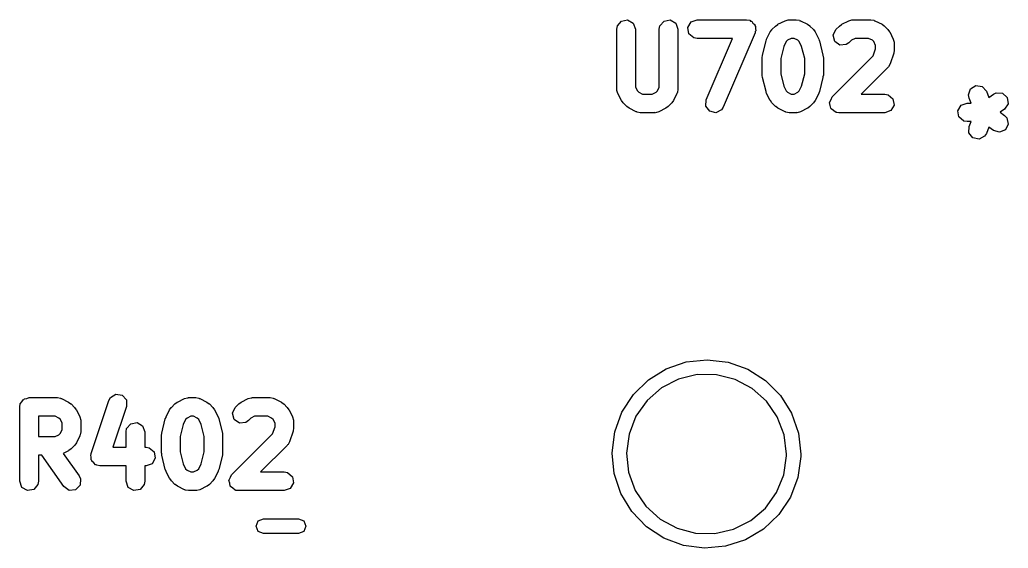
# Model space of a CAD drawing. Extents: x 59.1 to 150.6, y -119.5 to -80.2.
# Drawn here: x 106.61 to 114.57, y -100.76 to -96.5 of the extents above; entities that cross this region are included whole.
import ezdxf

# ---------------------------------------------------------------- set-up
doc = ezdxf.new("R2010")
doc.units = 0
doc.layers.add('BLACK', color=7, linetype='CONTINUOUS')

msp = doc.modelspace()

# ---------------------------------------------------------------- linework, layer by layer
at = {"layer": 'BLACK', "linetype": 'CONTINUOUS'}
for p, q in [((111.418, -96.5724), (111.423, -96.5468)), ((111.423, -96.5468), (111.456, -96.5075)), ((111.456, -96.5075), (111.506, -96.4986)), ((111.506, -96.4986), (111.551, -96.5242)), ((111.551, -96.5242), (111.568, -96.5724)), ((111.761, -96.5724), (111.766, -96.5468)), ((111.766, -96.5468), (111.799, -96.5075)), ((111.799, -96.5075), (111.849, -96.4986)), ((111.849, -96.4986), (111.894, -96.5242)), ((111.894, -96.5242), (111.911, -96.5724)), ((111.991, -96.5594), (112.017, -96.515)), ((112.017, -96.515), (112.065, -96.4974)), ((112.065, -96.4974), (112.465, -96.4974)), ((112.465, -96.4974), (112.491, -96.502)), ((112.491, -96.502), (112.497, -96.5076)), ((112.497, -96.5076), (112.506, -96.5097)), ((112.506, -96.5097), (112.516, -96.5237)), ((112.516, -96.5237), (112.53, -96.5349)), ((112.53, -96.5349), (112.531, -96.5437)), ((112.531, -96.5437), (112.537, -96.5507)), ((112.698, -96.548), (112.716, -96.5351)), ((112.716, -96.5351), (112.717, -96.5339)), ((112.717, -96.5339), (112.774, -96.5053)), ((112.774, -96.5053), (112.799, -96.4979)), ((112.799, -96.4979), (112.803, -96.499)), ((112.803, -96.499), (112.808, -96.4974)), ((112.808, -96.4974), (112.865, -96.4974)), ((112.865, -96.4974), (112.891, -96.502)), ((112.891, -96.502), (112.894, -96.5048)), ((112.894, -96.5048), (112.898, -96.5053)), ((112.898, -96.5053), (112.956, -96.5339)), ((112.956, -96.5339), (112.974, -96.5473)), ((112.974, -96.5473), (112.975, -96.548)), ((113.212, -96.548), (113.23, -96.5351)), ((113.23, -96.5351), (113.231, -96.5339)), ((113.231, -96.5339), (113.288, -96.5053)), ((113.288, -96.5053), (113.313, -96.4979)), ((113.313, -96.4979), (113.318, -96.499)), ((113.318, -96.499), (113.322, -96.4974)), ((113.322, -96.4974), (113.465, -96.4974)), ((113.465, -96.4974), (113.491, -96.502)), ((113.491, -96.502), (113.494, -96.5048)), ((113.494, -96.5048), (113.498, -96.5053)), ((113.498, -96.5053), (113.556, -96.5339)), ((113.556, -96.5339), (113.574, -96.5473)), ((113.574, -96.5473), (113.575, -96.548)), ((111.418, -97.0581), (111.418, -96.5724)), ((111.568, -96.5724), (111.568, -97.0404)), ((111.761, -97.0404), (111.761, -96.5724)), ((111.911, -96.5724), (111.911, -97.0581)), ((112, -96.6099), (111.991, -96.5594)), ((112.039, -96.6429), (112, -96.6099)), ((112.534, -96.602), (112.277, -97.202)), ((112.539, -96.5855), (112.534, -96.5931)), ((112.534, -96.5931), (112.534, -96.602)), ((112.537, -96.5507), (112.536, -96.5682)), ((112.536, -96.5682), (112.539, -96.5855)), ((112.626, -96.6532), (112.655, -96.596)), ((112.655, -96.596), (112.668, -96.578)), ((112.668, -96.578), (112.669, -96.5765)), ((112.669, -96.5765), (112.698, -96.548)), ((112.975, -96.548), (113.004, -96.5765)), ((113.004, -96.5765), (113.016, -96.5949)), ((113.016, -96.5949), (113.018, -96.596)), ((113.018, -96.596), (113.046, -96.6532)), ((113.162, -96.623), (113.183, -96.5765)), ((113.175, -96.6726), (113.162, -96.623)), ((113.183, -96.5765), (113.212, -96.548)), ((113.575, -96.548), (113.604, -96.5765)), ((113.604, -96.5765), (113.616, -96.5949)), ((113.616, -96.5949), (113.618, -96.596)), ((113.618, -96.596), (113.646, -96.6532)), ((112.065, -96.6474), (112.039, -96.6429)), ((112.351, -96.6474), (112.065, -96.6474)), ((112.139, -97.1429), (112.351, -96.6474)), ((112.592, -96.7828), (112.621, -96.6685)), ((112.621, -96.6685), (112.626, -96.6567)), ((112.626, -96.6567), (112.626, -96.6532)), ((112.784, -96.674), (112.764, -96.7129)), ((112.795, -96.6626), (112.784, -96.674)), ((112.825, -96.6474), (112.795, -96.6626)), ((112.847, -96.6474), (112.825, -96.6474)), ((112.878, -96.6626), (112.847, -96.6474)), ((112.889, -96.674), (112.878, -96.6626)), ((112.908, -96.7129), (112.889, -96.674)), ((113.046, -96.6532), (113.05, -96.6656)), ((113.05, -96.6656), (113.052, -96.6685)), ((113.052, -96.6685), (113.08, -96.7828)), ((113.217, -96.702), (113.175, -96.6726)), ((113.268, -96.6975), (113.217, -96.702)), ((113.289, -96.6826), (113.268, -96.6975)), ((113.309, -96.6626), (113.289, -96.6826)), ((113.34, -96.6474), (113.309, -96.6626)), ((113.447, -96.6474), (113.34, -96.6474)), ((113.478, -96.6626), (113.447, -96.6474)), ((113.489, -96.674), (113.478, -96.6626)), ((113.504, -96.7044), (113.489, -96.674)), ((113.504, -96.7317), (113.504, -96.7044)), ((113.646, -96.6532), (113.654, -96.6781)), ((113.654, -96.6781), (113.653, -96.6825)), ((113.653, -96.6825), (113.654, -96.6867)), ((113.654, -96.6867), (113.654, -96.7439)), ((112.59, -96.801), (112.592, -96.7863)), ((112.592, -96.7863), (112.592, -96.7828)), ((112.764, -96.7129), (112.74, -96.8102)), ((112.933, -96.8102), (112.908, -96.7129)), ((113.08, -96.7828), (113.082, -96.7977)), ((113.485, -96.7891), (113.504, -96.7317)), ((113.65, -96.7676), (113.622, -96.8533)), ((113.654, -96.7439), (113.65, -96.7659)), ((113.65, -96.7659), (113.65, -96.7676)), ((112.59, -96.9439), (112.59, -96.801)), ((112.74, -96.8102), (112.74, -96.9346)), ((112.933, -96.9346), (112.933, -96.8102)), ((113.082, -96.7977), (113.083, -96.801)), ((113.083, -96.801), (113.083, -96.9439)), ((113.155, -97.1194), (113.485, -96.7891)), ((113.622, -96.8533), (113.609, -96.8762)), ((112.591, -96.9471), (112.59, -96.9439)), ((112.74, -96.9346), (112.764, -97.032)), ((112.908, -97.032), (112.933, -96.9346)), ((113.083, -96.9439), (113.08, -96.9586)), ((113.604, -96.8826), (113.389, -97.0974)), ((113.605, -96.8785), (113.604, -96.8826)), ((113.609, -96.8762), (113.605, -96.8785)), ((112.592, -96.962), (112.591, -96.9471)), ((112.621, -97.0763), (112.592, -96.962)), ((113.08, -96.962), (113.052, -97.0763)), ((113.08, -96.9586), (113.08, -96.962)), ((111.42, -97.0624), (111.418, -97.0581)), ((111.419, -97.0667), (111.42, -97.0624)), ((111.426, -97.0917), (111.419, -97.0667)), ((111.455, -97.1488), (111.426, -97.0917)), ((111.568, -97.0404), (111.584, -97.0709)), ((111.584, -97.0709), (111.595, -97.0822)), ((111.595, -97.0822), (111.625, -97.0974)), ((111.625, -97.0974), (111.704, -97.0974)), ((111.704, -97.0974), (111.735, -97.0822)), ((111.735, -97.0822), (111.746, -97.0709)), ((111.746, -97.0709), (111.761, -97.0404)), ((111.903, -97.0917), (111.875, -97.1488)), ((111.904, -97.0872), (111.903, -97.0917)), ((111.907, -97.0838), (111.904, -97.0872)), ((111.911, -97.0581), (111.907, -97.0838)), ((112.623, -97.0793), (112.621, -97.0763)), ((112.626, -97.0917), (112.623, -97.0793)), ((112.655, -97.1488), (112.626, -97.0917)), ((112.764, -97.032), (112.784, -97.0709)), ((112.784, -97.0709), (112.795, -97.0822)), ((112.795, -97.0822), (112.825, -97.0974)), ((112.825, -97.0974), (112.847, -97.0974)), ((112.847, -97.0974), (112.878, -97.0822)), ((112.878, -97.0822), (112.889, -97.0709)), ((112.889, -97.0709), (112.908, -97.032)), ((113.046, -97.0917), (113.018, -97.1488)), ((113.047, -97.0882), (113.046, -97.0917)), ((113.052, -97.0763), (113.047, -97.0882)), ((113.389, -97.0974), (113.579, -97.0974)), ((113.579, -97.0974), (113.605, -97.102)), ((113.605, -97.102), (113.644, -97.1349)), ((114.252, -97.1034), (114.268, -97.0547)), ((114.258, -97.1289), (114.252, -97.1034)), ((114.268, -97.0547), (114.312, -97.0276)), ((114.312, -97.0276), (114.363, -97.0349)), ((114.363, -97.0349), (114.397, -97.0732)), ((114.397, -97.0732), (114.418, -97.1252)), ((114.418, -97.1252), (114.454, -97.0982)), ((114.454, -97.0982), (114.477, -97.0864)), ((114.477, -97.0864), (114.528, -97.0892)), ((114.528, -97.0892), (114.565, -97.1243)), ((111.456, -97.15), (111.455, -97.1488)), ((111.469, -97.1683), (111.456, -97.15)), ((111.498, -97.1969), (111.469, -97.1683)), ((111.861, -97.1683), (111.832, -97.1969)), ((111.875, -97.1488), (111.861, -97.1668)), ((111.861, -97.1668), (111.861, -97.1683)), ((112.136, -97.1941), (112.139, -97.1429)), ((112.656, -97.15), (112.655, -97.1488)), ((112.669, -97.1683), (112.656, -97.15)), ((112.698, -97.1969), (112.669, -97.1683)), ((113.004, -97.1683), (112.975, -97.1969)), ((113.018, -97.1488), (113.004, -97.1668)), ((113.004, -97.1668), (113.004, -97.1683)), ((113.133, -97.1659), (113.134, -97.1628)), ((113.139, -97.1877), (113.133, -97.1659)), ((113.134, -97.1594), (113.145, -97.1398)), ((113.134, -97.1628), (113.134, -97.1594)), ((113.145, -97.1398), (113.155, -97.1194)), ((113.644, -97.1349), (113.653, -97.1855)), ((114.193, -97.1864), (114.241, -97.1689)), ((114.241, -97.1689), (114.274, -97.1689)), ((114.274, -97.1689), (114.258, -97.1289)), ((114.572, -97.1752), (114.544, -97.2182)), ((114.565, -97.1243), (114.572, -97.1752)), ((111.499, -97.1976), (111.498, -97.1969)), ((111.517, -97.2109), (111.499, -97.1976)), ((111.574, -97.2395), (111.517, -97.2109)), ((111.579, -97.24), (111.574, -97.2395)), ((111.582, -97.2429), (111.579, -97.24)), ((111.608, -97.2474), (111.582, -97.2429)), ((111.722, -97.2474), (111.608, -97.2474)), ((111.726, -97.2459), (111.722, -97.2474)), ((111.731, -97.2469), (111.726, -97.2459)), ((111.756, -97.2395), (111.731, -97.2469)), ((111.813, -97.2109), (111.756, -97.2395)), ((111.814, -97.2097), (111.813, -97.2109)), ((111.832, -97.1969), (111.814, -97.2097)), ((112.167, -97.2352), (112.136, -97.1941)), ((112.217, -97.2469), (112.167, -97.2352)), ((112.262, -97.2238), (112.217, -97.2469)), ((112.277, -97.202), (112.262, -97.2238)), ((112.699, -97.1976), (112.698, -97.1969)), ((112.717, -97.2109), (112.699, -97.1976)), ((112.774, -97.2395), (112.717, -97.2109)), ((112.779, -97.24), (112.774, -97.2395)), ((112.782, -97.2429), (112.779, -97.24)), ((112.808, -97.2474), (112.782, -97.2429)), ((112.865, -97.2474), (112.808, -97.2474)), ((112.869, -97.2459), (112.865, -97.2474)), ((112.873, -97.2469), (112.869, -97.2459)), ((112.898, -97.2395), (112.873, -97.2469)), ((112.956, -97.2109), (112.898, -97.2395)), ((112.957, -97.2098), (112.956, -97.2109)), ((112.975, -97.1969), (112.957, -97.2098)), ((113.143, -97.2099), (113.139, -97.1877)), ((113.145, -97.2121), (113.143, -97.2099)), ((113.146, -97.2154), (113.145, -97.2121)), ((113.165, -97.2284), (113.146, -97.2154)), ((113.182, -97.2429), (113.165, -97.2284)), ((113.187, -97.2437), (113.182, -97.2429)), ((113.188, -97.2449), (113.187, -97.2437)), ((113.192, -97.2446), (113.188, -97.2449)), ((113.208, -97.2474), (113.192, -97.2446)), ((113.579, -97.2474), (113.208, -97.2474)), ((113.627, -97.2299), (113.579, -97.2474)), ((113.653, -97.1855), (113.627, -97.2299)), ((114.168, -97.2309), (114.193, -97.1864)), ((114.176, -97.2814), (114.168, -97.2309)), ((114.544, -97.2182), (114.509, -97.2439)), ((114.509, -97.2439), (114.544, -97.2696)), ((114.216, -97.3144), (114.176, -97.2814)), ((114.241, -97.3189), (114.216, -97.3144)), ((114.274, -97.3189), (114.241, -97.3189)), ((114.258, -97.3589), (114.274, -97.3189)), ((114.544, -97.2696), (114.561, -97.2886)), ((114.573, -97.3386), (114.55, -97.3843)), ((114.561, -97.2886), (114.573, -97.3386)), ((114.256, -97.4102), (114.258, -97.3589)), ((114.288, -97.4505), (114.256, -97.4102)), ((114.397, -97.4146), (114.383, -97.4367)), ((114.418, -97.3626), (114.397, -97.4146)), ((114.454, -97.3896), (114.418, -97.3626)), ((114.503, -97.4045), (114.454, -97.3896)), ((114.55, -97.3843), (114.503, -97.4045)), ((114.338, -97.461), (114.288, -97.4505)), ((114.383, -97.4367), (114.338, -97.461)), ((111.978, -99.2577), (112.146, -99.24)), ((112.146, -99.24), (112.315, -99.2601)), ((111.673, -99.4011), (111.817, -99.3123)), ((111.817, -99.3123), (111.978, -99.2577)), ((112.315, -99.2601), (112.474, -99.3169)), ((112.474, -99.3169), (112.617, -99.4077)), ((111.552, -99.5197), (111.673, -99.4011)), ((111.916, -99.3957), (111.779, -99.4668)), ((112.067, -99.3596), (111.916, -99.3957)), ((112.222, -99.3604), (112.067, -99.3596)), ((112.372, -99.3981), (112.222, -99.3604)), ((112.509, -99.4706), (112.372, -99.3981)), ((112.617, -99.4077), (112.737, -99.5279)), ((111.779, -99.4668), (111.662, -99.5686)), ((112.625, -99.5737), (112.509, -99.4706)), ((106.624, -99.5798), (106.634, -99.563)), ((106.634, -99.563), (106.64, -99.5607)), ((106.64, -99.5607), (106.644, -99.5555)), ((106.644, -99.5555), (106.663, -99.5521)), ((106.663, -99.5521), (106.682, -99.5454)), ((106.682, -99.5454), (106.91, -99.5454)), ((106.91, -99.5454), (106.936, -99.55)), ((106.936, -99.55), (106.939, -99.5528)), ((106.939, -99.5528), (106.944, -99.5533)), ((106.944, -99.5533), (107.001, -99.5819)), ((107.182, -99.9967), (107.325, -99.5681)), ((107.325, -99.5681), (107.337, -99.5452)), ((107.337, -99.5452), (107.381, -99.5184)), ((107.381, -99.5184), (107.432, -99.5259)), ((107.432, -99.5259), (107.466, -99.5643)), ((107.466, -99.5643), (107.467, -99.6156)), ((107.877, -99.5819), (107.934, -99.5533)), ((107.934, -99.5533), (107.959, -99.5459)), ((107.959, -99.5459), (107.963, -99.547)), ((107.963, -99.547), (107.967, -99.5454)), ((107.967, -99.5454), (108.025, -99.5454)), ((108.025, -99.5454), (108.05, -99.55)), ((108.05, -99.55), (108.054, -99.5528)), ((108.054, -99.5528), (108.058, -99.5533)), ((108.058, -99.5533), (108.115, -99.5819)), ((108.391, -99.5819), (108.448, -99.5533)), ((108.448, -99.5533), (108.473, -99.5459)), ((108.473, -99.5459), (108.477, -99.547)), ((108.477, -99.547), (108.482, -99.5454)), ((108.482, -99.5454), (108.625, -99.5454)), ((108.625, -99.5454), (108.65, -99.55)), ((108.65, -99.55), (108.654, -99.5528)), ((108.654, -99.5528), (108.658, -99.5533)), ((108.658, -99.5533), (108.715, -99.5819)), ((111.46, -99.6621), (111.552, -99.5197)), ((111.662, -99.5686), (111.573, -99.6953)), ((112.712, -99.7013), (112.625, -99.5737)), ((112.737, -99.5279), (112.826, -99.6716)), ((106.607, -99.6204), (106.608, -99.6107)), ((106.607, -100.22), (106.607, -99.6204)), ((106.608, -99.6074), (106.61, -99.6045)), ((106.608, -99.6107), (106.608, -99.6074)), ((106.61, -99.6045), (106.611, -99.5948)), ((106.611, -99.5948), (106.624, -99.5798)), ((107.001, -99.5819), (107.019, -99.5953)), ((107.019, -99.5953), (107.02, -99.596)), ((107.02, -99.596), (107.049, -99.6245)), ((107.049, -99.6245), (107.062, -99.6429)), ((107.062, -99.6429), (107.063, -99.644)), ((107.063, -99.644), (107.092, -99.7012)), ((107.467, -99.6156), (107.357, -99.9454)), ((107.786, -99.7012), (107.815, -99.644)), ((107.815, -99.644), (107.828, -99.626)), ((107.828, -99.626), (107.829, -99.6245)), ((107.829, -99.6245), (107.857, -99.596)), ((107.857, -99.596), (107.876, -99.5831)), ((107.876, -99.5831), (107.877, -99.5819)), ((108.115, -99.5819), (108.133, -99.5953)), ((108.133, -99.5953), (108.135, -99.596)), ((108.135, -99.596), (108.163, -99.6245)), ((108.163, -99.6245), (108.176, -99.6429)), ((108.176, -99.6429), (108.177, -99.644)), ((108.177, -99.644), (108.206, -99.7012)), ((108.321, -99.671), (108.343, -99.6245)), ((108.343, -99.6245), (108.372, -99.596)), ((108.372, -99.596), (108.39, -99.5831)), ((108.39, -99.5831), (108.391, -99.5819)), ((108.715, -99.5819), (108.733, -99.5953)), ((108.733, -99.5953), (108.735, -99.596)), ((108.735, -99.596), (108.763, -99.6245)), ((108.763, -99.6245), (108.776, -99.6429)), ((108.776, -99.6429), (108.777, -99.644)), ((108.777, -99.644), (108.806, -99.7012)), ((106.757, -99.6954), (106.757, -99.8597)), ((106.893, -99.6954), (106.757, -99.6954)), ((106.923, -99.7106), (106.893, -99.6954)), ((106.934, -99.722), (106.923, -99.7106)), ((106.95, -99.7524), (106.934, -99.722)), ((107.092, -99.7012), (107.099, -99.7261)), ((107.099, -99.7261), (107.098, -99.7305)), ((107.098, -99.7305), (107.1, -99.7347)), ((107.752, -99.8308), (107.78, -99.7165)), ((107.78, -99.7165), (107.786, -99.7047)), ((107.786, -99.7047), (107.786, -99.7012)), ((107.943, -99.722), (107.924, -99.7609)), ((107.955, -99.7106), (107.943, -99.722)), ((107.985, -99.6954), (107.955, -99.7106)), ((108.007, -99.6954), (107.985, -99.6954)), ((108.037, -99.7106), (108.007, -99.6954)), ((108.049, -99.722), (108.037, -99.7106)), ((108.068, -99.7609), (108.049, -99.722)), ((108.206, -99.7012), (108.21, -99.7136)), ((108.21, -99.7136), (108.212, -99.7165)), ((108.212, -99.7165), (108.24, -99.8308)), ((108.335, -99.7206), (108.321, -99.671)), ((108.377, -99.75), (108.335, -99.7206)), ((108.449, -99.7306), (108.428, -99.7455)), ((108.469, -99.7106), (108.449, -99.7306)), ((108.499, -99.6954), (108.469, -99.7106)), ((108.607, -99.6954), (108.499, -99.6954)), ((108.637, -99.7106), (108.607, -99.6954)), ((108.649, -99.722), (108.637, -99.7106)), ((108.664, -99.7524), (108.649, -99.722)), ((108.806, -99.7012), (108.813, -99.7261)), ((108.813, -99.7261), (108.812, -99.7305)), ((108.812, -99.7305), (108.814, -99.7347)), ((111.402, -99.8213), (111.46, -99.6621)), ((111.573, -99.6953), (111.517, -99.8397)), ((112.767, -99.8462), (112.712, -99.7013)), ((112.826, -99.6716), (112.882, -99.8316)), ((106.934, -99.8331), (106.95, -99.8027)), ((106.95, -99.8027), (106.95, -99.7524)), ((107.1, -99.7347), (107.1, -99.8204)), ((107.464, -99.8204), (107.468, -99.7948)), ((107.468, -99.7948), (107.501, -99.7555)), ((107.501, -99.7555), (107.552, -99.7466)), ((107.552, -99.7466), (107.596, -99.7722)), ((107.596, -99.7722), (107.614, -99.8204)), ((107.924, -99.7609), (107.9, -99.8582)), ((108.092, -99.8582), (108.068, -99.7609)), ((108.428, -99.7455), (108.377, -99.75)), ((108.645, -99.8371), (108.664, -99.7797)), ((108.664, -99.7797), (108.664, -99.7524)), ((108.814, -99.7919), (108.81, -99.8139)), ((108.81, -99.8139), (108.81, -99.8156)), ((108.814, -99.7347), (108.814, -99.7919)), ((106.757, -99.8597), (106.893, -99.8597)), ((106.893, -99.8597), (106.923, -99.8445)), ((106.923, -99.8445), (106.934, -99.8331)), ((107.092, -99.854), (107.063, -99.9111)), ((107.095, -99.8461), (107.092, -99.8495)), ((107.092, -99.8495), (107.092, -99.854)), ((107.1, -99.8204), (107.095, -99.8461)), ((107.464, -99.9454), (107.464, -99.8204)), ((107.614, -99.8204), (107.614, -99.9454)), ((107.75, -99.849), (107.752, -99.8343)), ((107.75, -99.9919), (107.75, -99.849)), ((107.752, -99.8343), (107.752, -99.8308)), ((107.9, -99.8582), (107.9, -99.9826)), ((108.092, -99.9826), (108.092, -99.8582)), ((108.24, -99.8308), (108.241, -99.8457)), ((108.241, -99.8457), (108.242, -99.849)), ((108.242, -99.849), (108.242, -99.9919)), ((108.314, -100.167), (108.645, -99.8371)), ((108.81, -99.8156), (108.781, -99.9013)), ((111.381, -99.9894), (111.402, -99.8213)), ((111.517, -99.8397), (111.496, -99.9932)), ((112.786, -100), (112.767, -99.8462)), ((112.882, -99.8316), (112.901, -100)), ((107.001, -99.9732), (106.958, -99.9947)), ((107.002, -99.972), (107.001, -99.9732)), ((107.02, -99.9592), (107.002, -99.972)), ((107.049, -99.9306), (107.02, -99.9592)), ((107.05, -99.9291), (107.049, -99.9306)), ((107.063, -99.9111), (107.05, -99.9291)), ((107.357, -99.9454), (107.464, -99.9454)), ((107.614, -99.9454), (107.625, -99.9454)), ((107.625, -99.9454), (107.65, -99.95)), ((107.65, -99.95), (107.69, -99.9829)), ((108.763, -99.9306), (108.548, -100.145)), ((108.765, -99.9265), (108.763, -99.9306)), ((108.769, -99.9242), (108.765, -99.9265)), ((108.781, -99.9013), (108.769, -99.9242)), ((106.786, -100.01), (106.757, -100.01)), ((106.757, -100.01), (106.757, -100.22)), ((106.963, -100.263), (106.786, -100.01)), ((106.958, -99.9947), (107.086, -100.177)), ((107.179, -100.007), (107.182, -100.002)), ((107.183, -100.028), (107.179, -100.007)), ((107.182, -100.002), (107.182, -99.9967)), ((107.183, -100.048), (107.183, -100.028)), ((107.187, -100.052), (107.183, -100.048)), ((107.188, -100.058), (107.187, -100.052)), ((107.698, -100.033), (107.673, -100.078)), ((107.69, -99.9829), (107.698, -100.033)), ((107.751, -99.9951), (107.75, -99.9919)), ((107.752, -100.01), (107.751, -99.9951)), ((107.78, -100.124), (107.752, -100.01)), ((107.9, -99.9826), (107.924, -100.08)), ((108.068, -100.08), (108.092, -99.9826)), ((108.24, -100.01), (108.212, -100.124)), ((108.242, -99.9919), (108.24, -100.007)), ((108.24, -100.007), (108.24, -100.01)), ((111.381, -99.9932), (111.381, -99.9894)), ((111.398, -100.158), (111.381, -99.9932)), ((111.496, -99.9932), (111.513, -100.147)), ((112.764, -100.167), (112.786, -100.014)), ((112.786, -100.014), (112.786, -100)), ((112.901, -100.021), (112.877, -100.189)), ((112.901, -100), (112.901, -100.021)), ((107.204, -100.071), (107.188, -100.058)), ((107.217, -100.086), (107.204, -100.071)), ((107.223, -100.087), (107.217, -100.086)), ((107.227, -100.091), (107.223, -100.087)), ((107.253, -100.095), (107.227, -100.091)), ((107.464, -100.095), (107.253, -100.095)), ((107.464, -100.22), (107.464, -100.095)), ((107.625, -100.095), (107.614, -100.095)), ((107.614, -100.095), (107.614, -100.22)), ((107.673, -100.078), (107.625, -100.095)), ((107.782, -100.127), (107.78, -100.124)), ((107.786, -100.14), (107.782, -100.127)), ((107.924, -100.08), (107.943, -100.119)), ((107.943, -100.119), (107.955, -100.13)), ((107.955, -100.13), (107.985, -100.145)), ((108.007, -100.145), (108.037, -100.13)), ((108.037, -100.13), (108.049, -100.119)), ((108.049, -100.119), (108.068, -100.08)), ((108.212, -100.124), (108.206, -100.136)), ((107.086, -100.177), (107.097, -100.201)), ((107.097, -100.201), (107.093, -100.252)), ((107.815, -100.197), (107.786, -100.14)), ((107.816, -100.198), (107.815, -100.197)), ((107.829, -100.216), (107.816, -100.198)), ((107.985, -100.145), (108.007, -100.145)), ((108.177, -100.197), (108.164, -100.215)), ((108.206, -100.14), (108.177, -100.197)), ((108.206, -100.136), (108.206, -100.14)), ((108.293, -100.214), (108.294, -100.211)), ((108.294, -100.207), (108.305, -100.188)), ((108.294, -100.211), (108.294, -100.207)), ((108.305, -100.188), (108.314, -100.167)), ((108.548, -100.145), (108.739, -100.145)), ((108.739, -100.145), (108.765, -100.15)), ((108.765, -100.15), (108.804, -100.183)), ((108.804, -100.183), (108.813, -100.233)), ((111.451, -100.319), (111.398, -100.158)), ((111.513, -100.147), (111.567, -100.293)), ((112.706, -100.311), (112.764, -100.167)), ((112.877, -100.189), (112.817, -100.347)), ((106.624, -100.269), (106.607, -100.22)), ((106.669, -100.294), (106.624, -100.269)), ((106.719, -100.285), (106.669, -100.294)), ((106.752, -100.246), (106.719, -100.285)), ((106.757, -100.22), (106.752, -100.246)), ((107.005, -100.293), (106.963, -100.263)), ((107.056, -100.288), (107.005, -100.293)), ((107.093, -100.252), (107.056, -100.288)), ((107.481, -100.269), (107.464, -100.22)), ((107.526, -100.294), (107.481, -100.269)), ((107.576, -100.285), (107.526, -100.294)), ((107.609, -100.246), (107.576, -100.285)), ((107.614, -100.22), (107.609, -100.246)), ((107.857, -100.245), (107.829, -100.216)), ((107.859, -100.246), (107.857, -100.245)), ((107.877, -100.259), (107.859, -100.246)), ((107.934, -100.288), (107.877, -100.259)), ((107.938, -100.288), (107.934, -100.288)), ((107.942, -100.291), (107.938, -100.288)), ((107.967, -100.295), (107.942, -100.291)), ((108.058, -100.288), (108.033, -100.295)), ((108.115, -100.259), (108.058, -100.288)), ((108.116, -100.258), (108.115, -100.259)), ((108.135, -100.245), (108.116, -100.258)), ((108.163, -100.216), (108.135, -100.245)), ((108.164, -100.215), (108.163, -100.216)), ((108.299, -100.236), (108.293, -100.214)), ((108.302, -100.258), (108.299, -100.236)), ((108.305, -100.26), (108.302, -100.258)), ((108.306, -100.263), (108.305, -100.26)), ((108.324, -100.276), (108.306, -100.263)), ((108.342, -100.291), (108.324, -100.276)), ((108.346, -100.292), (108.342, -100.291)), ((108.787, -100.278), (108.739, -100.295)), ((108.813, -100.233), (108.787, -100.278)), ((108.025, -100.295), (107.967, -100.295)), ((108.029, -100.294), (108.025, -100.295)), ((108.033, -100.295), (108.029, -100.294)), ((108.348, -100.293), (108.346, -100.292)), ((108.351, -100.293), (108.348, -100.293)), ((108.367, -100.295), (108.351, -100.293)), ((108.739, -100.295), (108.367, -100.295)), ((111.539, -100.464), (111.451, -100.319)), ((111.567, -100.293), (111.653, -100.421)), ((112.616, -100.436), (112.706, -100.311)), ((112.817, -100.347), (112.723, -100.489)), ((111.653, -100.421), (111.768, -100.526)), ((112.498, -100.537), (112.616, -100.436)), ((108.529, -100.54), (108.571, -100.522)), ((108.571, -100.522), (108.853, -100.522)), ((108.853, -100.522), (108.895, -100.54)), ((111.657, -100.586), (111.539, -100.464)), ((111.768, -100.526), (111.904, -100.599)), ((112.723, -100.489), (112.6, -100.605)), ((108.511, -100.582), (108.529, -100.54)), ((108.529, -100.624), (108.511, -100.582)), ((108.895, -100.54), (108.913, -100.582)), ((108.913, -100.582), (108.895, -100.624)), ((111.798, -100.678), (111.657, -100.586)), ((111.904, -100.599), (112.054, -100.639)), ((112.208, -100.641), (112.359, -100.607)), ((112.359, -100.607), (112.498, -100.537)), ((112.6, -100.605), (112.455, -100.692)), ((108.571, -100.642), (108.529, -100.624)), ((108.853, -100.642), (108.571, -100.642)), ((108.895, -100.624), (108.853, -100.642)), ((111.957, -100.737), (111.798, -100.678)), ((112.054, -100.639), (112.208, -100.641)), ((112.125, -100.76), (111.957, -100.737)), ((112.294, -100.744), (112.125, -100.76)), ((112.455, -100.692), (112.294, -100.744))]:
    msp.add_line(p, q, dxfattribs=at)

doc.saveas('drawing.dxf')
